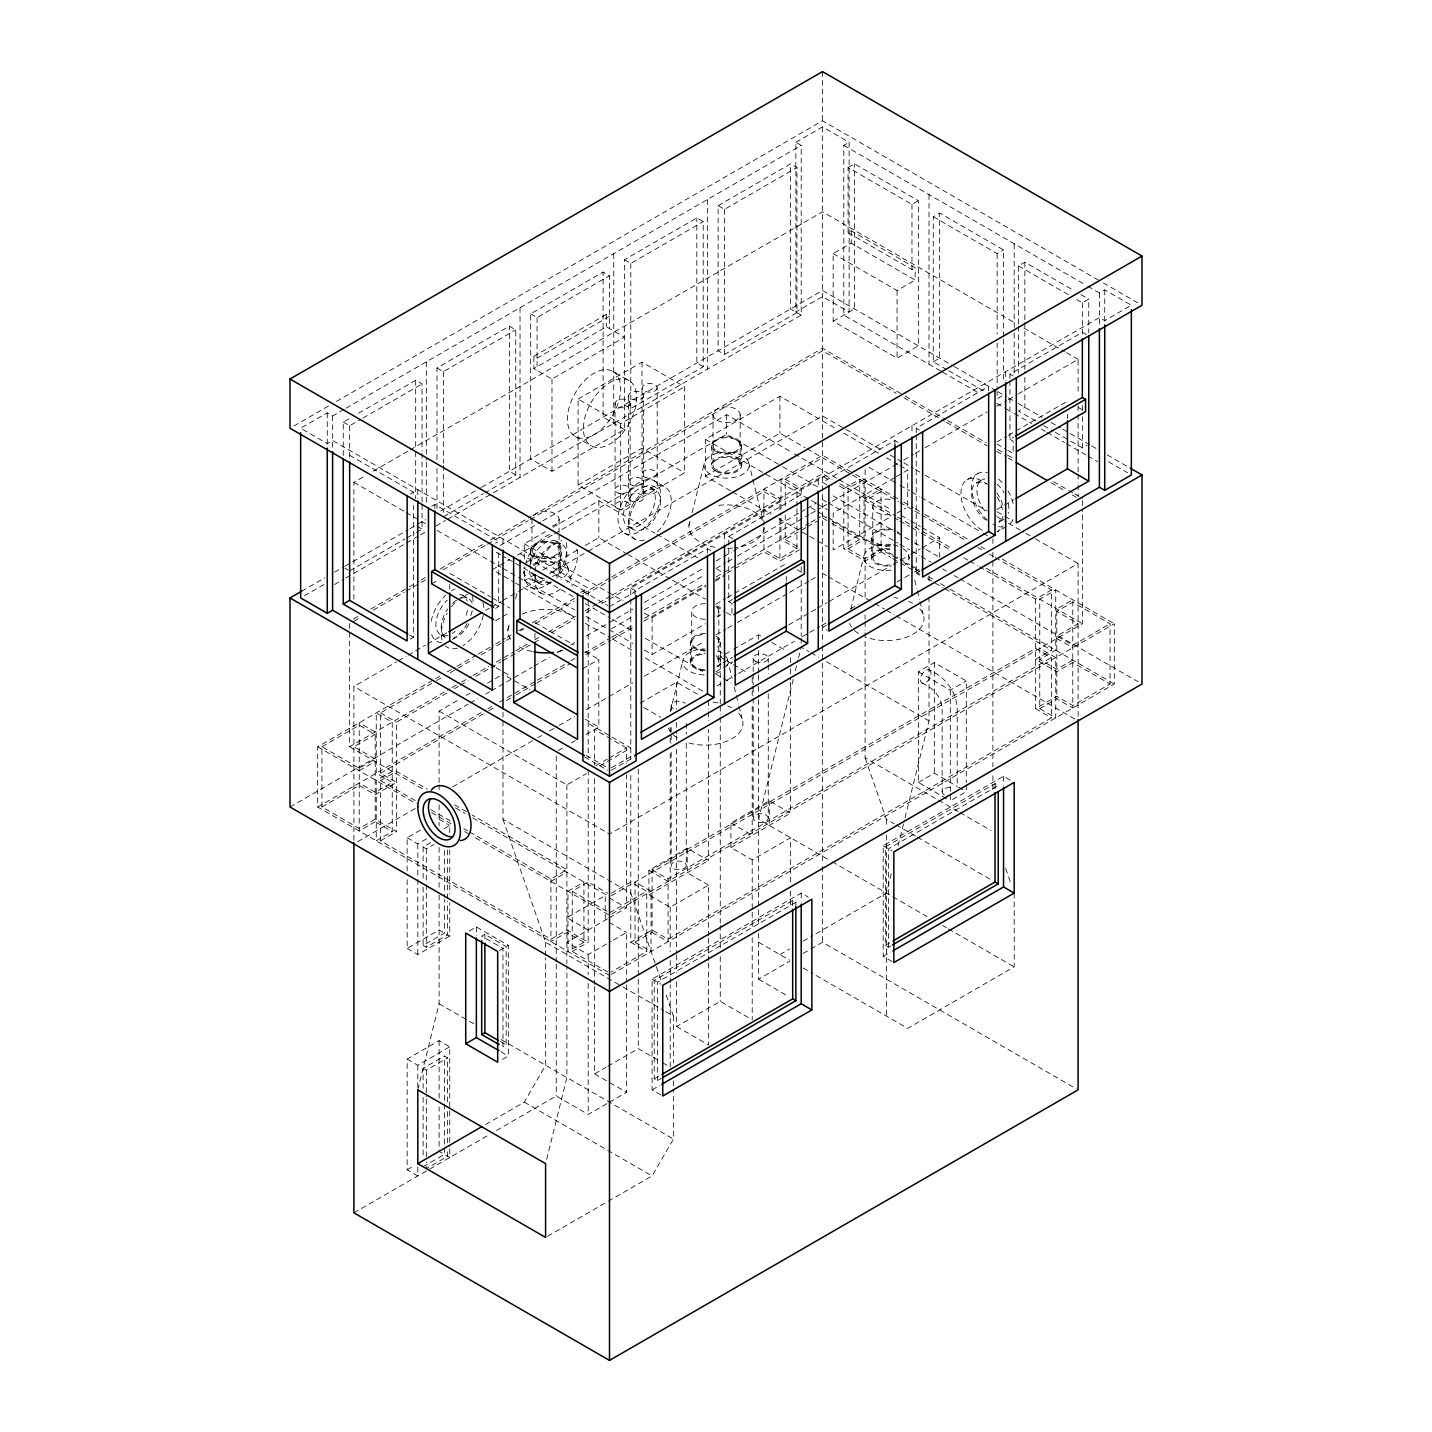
<?xml version="1.0" encoding="UTF-8"?>
<svg xmlns="http://www.w3.org/2000/svg" width="1432" height="1432" viewBox="0 0 1432 1432"><rect width="100%" height="100%" fill="white"/><g stroke="black" fill="none" stroke-linecap="round" stroke-linejoin="round"><path stroke-width="0.75" stroke-dasharray="5 3.75" d="M507.93 630.062L510.007 621.649M515.699 598.487L517.256 592.168M417.804 1089.859L439.105 1003.76L439.105 892.047M688.971 525.544L690.009 521.32M692.086 512.907L704.025 464.487M546.666 1159.329L566.893 1077.544L566.893 965.848M670.265 711.776L682.724 661.244M793.221 679.412L758.602 819.301L830.256 860.668M795.351 670.803L798 660.045M798.537 657.897L801.204 647.139L808.955 651.614M850.805 609.352L863.764 556.708M891.187 873.717L886.408 893.085L810.888 936.689M898.115 845.739L904.505 819.909M905.042 817.762L929.01 720.923L929.01 595.891M485.573 1124.514L524.291 1102.157L545.592 1065.265L545.592 957.936M547.543 1236.299L652.097 1175.941L673.398 1139.049L673.398 1094.317M293.864 426.002L328.716 405.865M336.466 401.408L822.505 120.789L1101.333 281.782M344.074 409.301L332.6 415.942L327.266 412.864L300.648 428.24L327.266 443.598L332.6 440.537L588.194 588.105L588.194 597.037M795.87 142.305L822.505 126.947L849.122 142.305L849.122 312.015L822.505 296.657L795.87 312.015L795.87 142.305L801.204 145.384L801.204 315.094L447.357 519.386M345.989 408.21L801.204 145.384M343.25 455.573L343.25 422.082L350.876 417.679M358.483 413.275L415.674 380.268L422.064 383.955L422.064 450.937M436.975 459.511L436.975 367.97L509.38 326.156L515.771 329.843L515.771 474.959L485.287 492.572M624.406 404.862L630.796 408.55L703.219 366.753L703.219 221.638L696.829 217.95L624.406 259.747L624.406 429.457L551.982 471.271L530.681 458.974L530.681 313.859L603.105 272.044L609.495 275.75L609.495 328.626M718.13 205.653L790.553 163.839L796.944 167.526L796.944 312.641L724.52 354.456L718.13 350.75L718.13 205.653L724.52 209.341L796.944 167.526M343.25 422.082L349.641 425.769L361.079 419.164M362.976 418.072L422.064 383.955M436.975 367.97L443.365 371.658L515.771 329.843M530.681 313.859L537.072 317.546L609.495 275.75M624.406 259.747L630.796 263.452L703.219 221.638M940.627 370.995L843.806 315.094L843.806 145.384L849.122 142.305M848.066 167.526L854.457 163.839L918.359 200.731L918.359 345.846L897.058 358.143L833.155 321.251L833.155 253.607L851.252 243.154L915.155 280.046L915.155 267.748L851.252 230.856L848.066 232.7L848.066 167.526L911.969 204.418L918.359 200.731M533.885 356.3L606.309 314.485L609.495 316.329L537.072 358.143L533.885 356.3L533.885 368.597L551.982 379.05L624.406 337.236L606.309 326.782L533.885 368.597M353.901 599.256L353.901 482.333L365.518 475.639M373.251 471.164L408.12 451.044M410.053 449.916L822.505 211.793L1016.147 323.596M410.34 494.022L413.544 492.178L413.544 496.635M578.081 399.027L641.983 362.135L684.586 386.73L684.586 472.811L620.683 509.702L578.081 485.108L578.081 399.027L620.683 423.621L684.586 386.73M431.641 506.319L434.845 504.476L498.73 541.368L495.544 543.211M946.821 369.653L933.27 361.831L933.27 216.715L939.661 213.028L1003.546 249.92L1003.546 336.985M301.615 591.237L324.849 577.812M334.533 572.227L344.217 566.642M345.148 566.087L408.12 529.75M409.946 528.677L425.537 519.691M440.77 510.884L480.794 487.775M481.689 487.256L822.505 290.499L953.211 365.965M304.443 595.748L327.266 582.573M349.641 570.885L404.898 538.969M406.813 537.877L414.439 533.474M416.336 532.382L422.064 529.07L422.064 504.512M443.365 516.773L483.372 493.664M334.515 584.542L344.074 579.011M345.989 577.919L418.663 535.944M420.578 534.852L426.324 531.54M435.883 526.009L445.442 520.496M848.066 232.7L911.969 269.592L915.155 267.748M833.155 321.251L854.457 308.954L854.457 163.839M833.155 253.607L897.058 290.499L915.155 280.046M578.081 485.108L641.983 448.216L684.586 472.811M353.489 619.072L359.289 615.742M370.87 609.048L407.529 587.872M409.463 586.762L419.111 581.195M421.044 580.085L426.843 576.738M440.34 568.934L482.817 544.411M490.532 539.953L531.057 516.558M532.99 515.448L822.505 348.298L903.341 394.981M353.901 621.309L359.7 617.944M373.251 610.122L404.236 592.239M406.187 591.13L425.537 579.942M442.971 569.882L485.573 545.288M487.507 544.16L528.175 520.693M530.108 519.565L822.505 350.75L896.092 393.245M933.27 216.715L997.155 253.607L1003.546 249.92M431.641 583.791L438.89 579.62M500.09 545.503L540.759 522.036M542.692 520.908L726.65 414.707L792.487 452.709M524.291 559.017L524.291 543.838L545.323 531.684M552.967 527.28L598.845 500.788L654.997 533.205M730.517 490.728L705.35 476.194L705.35 439.302L779.903 396.252L836.055 428.687M492.34 569.65L509.774 559.59M517.525 555.115L552.376 534.995M554.309 533.885L726.65 434.379L780.87 465.686M1018.456 323.954L1018.456 265.905L1024.847 262.217L1073.266 290.159M410.34 639.137L413.544 637.294L413.544 505.568M534.942 574.572L524.291 580.73L524.291 567.698M542.692 570.097L577.543 549.977M585.294 545.503L598.845 537.68L625.963 553.325M705.35 476.194L779.903 433.144L805.07 447.679M353.901 840.369L353.901 686.483L396.503 661.888M398.436 660.779L406.187 656.303M408.12 655.176L425.537 645.116M427.47 644.006L446.838 632.819M485.573 610.462L489.44 608.224M491.373 607.114L501.057 601.512M502.99 600.402L516.558 592.58M518.491 591.452L541.726 578.045M549.476 573.57L586.261 552.322M588.194 551.213L822.505 415.942L843.806 428.24M495.544 608.385L498.73 606.542L498.73 552.233M933.27 361.831L939.661 358.143L939.661 213.028M495.544 620.683L500.967 617.55M502.793 616.512L510.025 612.323M580.748 592.4L588.194 588.105M1076.56 299.449L1082.359 302.796L1088.75 299.109L1088.75 332.6M1087.783 286.257L1099.4 292.951L1104.734 289.89L1131.352 305.249L1104.734 320.625L1099.4 317.546L630.796 588.105L630.796 597.037M609.495 975.478L317.689 807.004L317.689 746.752L433.735 679.735M435.668 678.625L439.535 676.387M447.267 671.93L455.018 667.455M456.951 666.345L476.283 655.176M478.216 654.066L493.7 645.134M495.633 644.006L505.299 638.421M507.232 637.312L511.099 635.074M518.832 630.617L522.698 628.38M532.382 622.795L574.93 598.218M582.663 593.761L609.746 578.116M611.679 577.007L822.505 455.286L853.418 473.151M520.46 630.903L524.076 628.809M321.949 746.752L359.217 725.218L375.202 734.437L353.901 746.752L375.202 759.05L359.217 768.268L321.949 746.752L321.949 807.004L359.217 828.519L375.202 819.301L396.503 831.598L396.503 722.14L446.838 693.088M321.949 807.004L359.217 785.488L375.202 794.706L396.503 782.409L380.518 773.191L380.518 712.921L434.737 681.614M436.671 680.504L442.488 677.157M450.239 672.682L456.038 669.317M457.971 668.207L473.473 659.257M481.206 654.782L494.774 646.96M496.707 645.85L504.458 641.375M506.391 640.265L510.257 638.028M535.425 623.493L574.16 601.136M585.778 594.423L610.945 579.888M612.896 578.761L763.918 491.57L779.903 500.788L601.744 603.642M785.219 506.051L785.219 479.273L822.505 457.757M349.641 623.511L349.641 746.752L450.006 688.792M451.921 687.682L459.654 683.225M461.587 682.115L471.235 676.548M473.151 675.421L488.598 666.507M496.313 662.049L513.694 652.025M515.627 650.916L527.209 644.221M534.924 639.764L538.79 637.544M548.438 631.977L575.449 616.369M585.097 610.802L596.679 604.107M598.612 602.997L610.193 596.303M612.126 595.193L822.505 473.741L832.117 479.29M454.588 688.613L458.455 686.375M460.388 685.248L468.139 680.791M475.889 676.316L501.057 661.781M502.99 660.653L532.042 643.899M533.975 642.771L539.792 639.424M551.409 632.711L574.644 619.304M586.261 612.592L594.012 608.117M785.219 479.273L801.204 488.491L822.505 476.194L830.256 480.669M710.684 550.586L707.48 548.742L635.056 590.557L635.056 595.032M726.543 612.628L731.967 615.778L731.967 603.481L728.781 601.637L728.781 536.445L801.204 494.631M898.115 442.381L894.928 440.537L822.505 482.333L827.302 485.108M916.229 432.697L916.229 428.24L988.635 386.425L988.635 390.882M1009.936 378.46L1009.936 374.128L1082.359 332.314L1087.157 335.07M609.495 606.542L636.13 591.165M439.105 782.57L439.105 711.077L458.455 699.908M466.205 695.433L470.072 693.195M487.507 683.136L502.99 674.186M289.998 807.004L468.139 704.15M470.072 703.04L477.823 698.565M485.573 694.09L489.44 691.853M491.373 690.743L532.042 667.258M533.975 666.131L549.476 657.198M557.209 652.723L563.027 649.376M570.777 644.901L574.644 642.664M586.261 635.951L632.729 609.119M644.346 602.407L704.383 567.752M716 561.058L721.817 557.692M723.751 556.583L731.483 552.108M733.435 550.98L805.07 509.631M807.004 508.503L816.688 502.918M1001.952 395.948L997.155 398.723L997.155 392.028M843.806 488.491L859.773 479.273L859.773 539.524L843.806 548.76L843.806 488.491L837.988 485.144M359.217 770.72L375.202 761.502M611.428 628.791L632.729 616.494M644.346 609.781L704.383 575.127M716 568.432L725.684 562.83M727.617 561.72L735.368 557.245M737.301 556.135L808.955 514.768M810.888 513.64L820.572 508.056M822.505 506.928L830.256 502.471M832.189 501.343L901.892 461.104M903.825 459.976L913.509 454.392M915.442 453.282L923.192 448.807M925.126 447.679L987.096 411.915M996.779 406.312L1006.463 400.727M1008.397 399.618L1016.147 395.142M1018.08 394.015L1078.099 359.36L1078.099 394.659M317.689 807.004L485.949 709.86M487.882 708.733L491.767 706.495M499.5 702.038L505.299 698.691M507.232 697.563L569.13 661.835M571.064 660.725L574.93 658.487M584.596 652.903L609.746 638.386M611.679 637.276L632.962 624.978M644.561 618.284L704.526 583.665M716.125 576.971L735.457 565.801M737.39 564.691L808.955 523.36M810.888 522.25L820.572 516.666M380.518 773.191L487.023 711.704M488.956 710.576L494.774 707.229M506.391 700.517L514.124 696.042M516.075 694.932L535.425 683.744M537.376 682.634L570.294 663.625M585.778 654.675L610.945 640.14M612.896 639.03L634.179 626.733M643.863 621.148L705.833 585.366M715.517 579.781L725.201 574.178M727.134 573.068L763.918 551.821L779.903 561.058L799.271 549.87M785.219 514.983L785.219 539.524L798.268 532.006M805.733 527.692L800.13 530.914L815.721 539.918M807.594 526.618L816.902 521.23M644.346 613.147L652.097 617.622L705.618 586.708M715.177 581.195L724.735 575.682M894.32 477.769L833.155 513.086L833.155 549.977L891.241 516.433M896.235 476.659L901.963 473.348M903.878 472.256L907.709 470.036L907.709 506.946L904.147 508.987M392.243 771.347L376.258 780.565L376.258 840.817L392.243 831.598L392.243 722.14L376.258 712.921L376.258 773.191L392.243 782.409L375.202 792.254L359.217 783.018M865.107 498.336L881.074 489.118L881.074 551.821L865.107 561.058L843.806 548.76M588.194 770.112L588.194 942.274L566.893 929.977L550.926 939.195L380.518 840.817L380.518 780.565L396.503 771.347L427.47 789.229M881.074 491.57L865.107 500.788L898.025 519.798M582.555 668.833L598.845 659.436L598.845 727.062L585.008 735.063M796.944 508.575L796.944 548.76L779.903 558.587L763.918 549.369M715.767 604.215L725.308 598.719M727.205 597.609L786.293 563.51M996.941 441.897L1006.463 436.384M1008.379 435.292L1067.449 401.175M728.781 601.637L732.593 599.435M1009.936 380.644L1009.936 439.302L1013.749 437.1M644.346 650.038L652.097 654.514L705.35 623.761M716.967 617.049L720.833 614.829M897.058 513.086L902.375 510.007M967.191 479.63L977.841 473.473M375.202 821.753L359.217 830.99L359.217 722.766L375.202 731.985L375.202 821.753L392.243 831.598M848.066 548.76L864.033 539.524L864.033 479.273L848.066 488.491L848.066 548.76L865.107 558.587L881.074 549.369M976.284 483.067L981.6 479.988M357.767 841.658L415.853 808.113M452.655 786.884L535.908 738.805M537.859 737.695L541.726 735.457M549.476 730.982L557.209 726.507M559.16 725.398L574.644 716.447M586.261 709.735L632.729 682.903M644.346 676.208L704.383 641.536M716 634.841L725.684 629.239M727.617 628.129L735.368 623.654M737.301 622.544L787.654 593.475M789.587 592.347L808.955 581.177M810.888 580.05L816.688 576.702M380.518 840.817L396.503 831.598M407.153 870.942L407.153 837.756L420.31 830.148M558.158 750.565L563.922 747.236M571.583 742.814L575.413 740.595M640.176 703.219L676.602 682.187L697.277 694.126M720.26 703.935L720.26 656.966L731.77 650.325M733.685 649.233L758.602 634.841L762.361 637.007M1070.742 441.199L1082.359 447.912L1087.157 445.137M716.967 666.256L720.833 664.018M722.784 662.891L732.468 657.306M788.62 624.889L815.721 609.227M817.654 608.117L827.338 602.532M829.271 601.404L891.241 565.64M893.174 564.512L898.992 561.165M900.925 560.037L908.676 555.562M910.609 554.452L920.293 548.868M922.226 547.74L939.661 537.68L939.661 557.352M407.153 837.756L417.804 843.895L427.201 838.472M444.117 828.698L449.755 825.458L449.755 834.301M715.767 671.859L721.495 668.547M723.393 667.455L732.933 661.96M996.941 509.523L1002.651 506.23M1004.566 505.12L1014.089 499.625M423.12 878.281L423.12 846.974L430.871 842.499M423.12 846.974L426.324 848.818L434.057 844.343M1002.418 520.156L998.874 522.197A22.59 13.049 60 0 0 1003.009 516.326M716.967 685.928L724.717 681.453M726.65 680.343L736.334 674.74M738.268 673.631L794.42 641.214M802.171 636.739L819.605 626.679M821.538 625.551L827.338 622.204M850.572 608.779L858.323 604.322M897.058 581.947L902.858 578.6M904.791 577.49L912.542 573.015M914.475 571.887L920.293 568.54M826.318 625.247L822.505 627.449L827.302 630.223M916.229 434.934L916.229 573.337L920.042 571.135M1006.195 526.672L997.316 531.791A30.126 17.399 60 0 0 1002.275 525.669M595.873 765.69L607.365 759.05M609.28 757.94L626.536 747.969L626.536 763.524M439.105 711.077L566.893 784.861L586.261 773.692M599.811 765.852L630.796 747.969L586.261 722.265M611.428 767.767L632.729 755.47M611.428 770.219L634.591 756.848M407.153 879.803L407.153 948.432L439.105 929.977L449.755 936.134L449.755 902.93M1078.099 716.501L1078.099 563.51L609.495 834.05L353.901 686.483M423.12 887.213L423.12 945.353L444.421 933.055L444.421 899.511M423.12 945.353L426.324 947.196L447.625 934.899L447.625 901.355M407.153 948.432L417.804 954.571L449.755 936.134M469.589 831.992L550.926 878.944L566.893 869.725L472.023 814.933M979.345 566.75L1035.497 599.167L1051.482 589.948L1051.482 650.2L1035.497 659.436L1056.798 671.733L1072.783 662.497L1110.051 684.031L1110.051 623.761L1072.783 602.245L1056.798 611.464L1078.099 623.761L1056.798 636.059L1072.783 645.295L1110.051 623.761M550.926 881.396L566.893 872.178M469.266 930.997L476.373 926.898L508.324 945.353L508.324 1056.028L501.218 1060.128M946.552 798.68L918.359 782.409L918.359 671.733L934.326 662.515L966.278 680.952L966.278 782.785M484.893 934.291L481.689 936.134L502.99 948.432L502.99 1046.81L506.194 1044.966L506.194 946.588L484.893 934.291L484.893 938.748M607.633 971.952L572.227 951.492L572.227 891.241L588.194 882.023L607.562 893.192M499.446 950.472L508.324 945.353M918.359 671.733L950.311 690.17L966.278 680.952M708.554 936.17L708.554 885.101L670.212 907.226L648.911 894.928L648.911 870.334L687.253 848.209L708.554 860.507L708.554 729.497M790.553 882.166L790.553 837.756L752.212 859.88L730.911 847.583L730.911 822.988L769.253 800.864L790.553 813.161L790.553 682.151M611.428 893.192L630.796 882.023L646.781 891.241L646.781 951.492L611.357 971.952M635.056 942.274L651.041 951.492L651.041 891.241L635.056 882.023L635.056 942.274L652.097 932.429L652.097 869.725L1035.497 648.356L1051.482 657.592L1051.482 717.844L668.082 939.195L652.097 929.977L630.796 942.274L630.796 772.528M611.428 895.662L1082.359 623.761L1082.359 513.73M609.495 912.757L646.781 891.241M652.097 869.725L668.082 878.944L1051.482 657.592M611.428 974.369L1114.311 684.031L1114.311 623.761L609.495 915.227L472.292 836.002M607.365 918.914L566.893 942.274L588.194 954.571L611.196 941.289M609.28 917.805L626.536 907.852L626.536 774.623M648.911 894.928L708.554 860.507M730.911 847.583L790.553 813.161M583.934 942.274L567.967 951.492L567.967 891.241L583.934 882.023L583.934 942.274L566.893 932.429L550.926 941.665L550.926 878.944M1072.783 660.045L1056.798 669.263L1039.757 659.436L1055.742 650.2L1055.742 589.948L1039.757 599.167L1039.757 708.625L1055.742 717.844L1055.742 657.592L1039.757 648.356M572.227 951.492L588.194 942.274M417.804 1167.08L417.804 1175.941L407.153 1169.783L407.153 1059.107L439.105 1040.652L449.755 1046.81L449.755 1108.798M613.111 940.197L626.536 932.447L626.536 981.296M407.153 1059.107L417.804 1065.265L449.755 1046.81M1035.497 599.167L1035.497 708.625L1056.798 696.328L1072.783 705.546L1110.051 684.031M1039.757 708.625L1056.798 698.78L1072.783 707.999L1072.783 599.793L1056.798 609.012L1056.798 698.78M423.12 1088.445L423.12 1068.326L444.421 1056.028L447.625 1057.872L447.625 1102.604M918.359 782.409L934.326 773.191L956.88 786.204M423.12 1068.326L426.324 1070.169L447.625 1057.872M966.278 784.987L966.278 791.628L950.311 800.864L950.311 794.223M660.975 1094.979L652.097 1089.841L652.097 979.166L801.204 893.085L808.292 897.184M892.082 961.552L883.204 956.415L883.204 845.739L1003.546 776.251L1010.652 780.351M795.87 906.778L795.87 902.303L792.684 900.46L654.227 980.401L654.227 1078.779L657.431 1080.623L661.262 1078.403M888.538 947.196L888.538 848.818L998.229 785.488L995.025 783.644L885.334 846.974L885.334 945.353L888.538 947.196L892.387 944.977M795.87 902.303L657.431 982.245L657.431 1080.623M407.153 1169.783L414.671 1165.451M779.903 954.571L789.587 948.986M803.137 941.164L808.955 937.817M423.12 1166.704L444.421 1154.407L444.421 1056.028M353.901 1212.832L488.795 1134.949M496.51 1130.492L556.243 1095.999L588.194 1114.454L607.365 1103.374M594.584 986.666L594.584 1073.875L605.987 1067.287M607.884 1066.196L638.26 1048.654L660.814 1061.685M676.602 981.797L676.602 1026.529L720.26 1001.308L750.332 1018.671M758.602 933.342L758.602 979.166L789.587 961.284M803.137 953.461L808.955 950.114M810.888 948.986L822.505 942.274L1076.166 1088.732M609.28 1102.282L626.536 1092.312L626.536 983.516M654.227 1078.779L659.991 1075.45M885.334 945.353L891.116 942.023M652.097 1089.841L659.848 1085.384M883.204 956.415L890.847 952.012M1014.196 893.085L1014.196 966.868L907.709 1028.355L810.888 972.471M1103.284 282.892L1138.136 303.011M843.806 145.384L1085.85 285.129M1081.017 294.634L1088.75 299.109M1018.456 265.905L1068.809 294.974M1023.88 328.053L1064.549 351.538M1066.482 352.666L1078.099 359.36M1078.314 407.458L1081.93 409.534M1009.936 374.128L1013.14 375.972M954.177 366.52L996.779 391.115M997.746 391.67L1006.463 396.7M1008.397 397.827L1016.147 402.303M1018.08 403.412L1042.281 417.392M1050.998 422.422L1060.682 428.007M1062.616 429.135L1069.4 433.037M1070.366 433.592L1089.716 444.779M1091.667 445.889L1097.467 449.254M1107.151 454.839L1130.385 468.264M1108.529 461.784L1127.557 472.775M948.754 370.763L985.538 392.01M1035.891 421.08L1018.456 411.02L1024.847 407.332L1024.847 371.604M1043.642 425.555L1053.326 431.139M1055.259 432.249L1068.809 440.089M942.56 372.105L979.345 393.353M996.779 403.412L1002.579 406.76M1004.53 407.887L1012.263 412.362M1014.196 413.472L1031.631 423.532M1041.315 429.135L1045.181 431.372M1047.114 432.482L1064.549 442.542M1066.482 443.669L1085.85 454.839M1087.783 455.967L1097.467 461.552M801.204 315.094L790.553 308.954L790.553 163.839M1009.936 439.302L1013.14 441.145L1013.14 453.443L1007.698 450.31M996.851 444.027L1005.891 449.254M905.275 396.091L945.693 419.433M947.626 420.543L986.111 442.757M997.674 449.433L1005.371 453.872M1007.287 454.982L1013.068 458.33M1053.487 481.653L1072.747 492.769M1074.662 493.879L1082.359 498.336M903.825 397.72L944.493 421.187M946.427 422.315L987.096 445.782M996.779 451.384L1006.463 456.969M1008.397 458.079L1012.263 460.316M1050.998 482.673L1064.549 490.496M1072.299 494.971L1078.099 498.336M916.229 428.24L919.416 430.083M996.976 511.743L1002.776 515.09M1004.709 516.218L1012.46 520.693M845.739 429.349L882.524 450.597M890.274 455.072L901.892 461.766M903.825 462.894L913.509 468.479M915.442 469.607L923.192 474.064M925.126 475.191L987.096 510.955M996.779 516.558L1006.463 522.143M1008.397 523.253L1023.88 532.203M1025.813 533.331L1033.564 537.788M1035.497 538.915L1078.099 563.51M843.806 433.144L878.657 453.282M886.408 457.739L898.025 464.451M899.958 465.579L907.709 470.036M703.219 366.753L696.829 363.048L696.829 217.95M868.973 467.369L898.025 484.141M899.958 485.251L909.642 490.836M911.575 491.964L919.326 496.439M921.259 497.548L981.278 532.203M983.229 533.331L989.029 536.678M855.352 474.26L901.73 501.039M903.664 502.149L913.33 507.733M915.263 508.843L922.996 513.3M924.929 514.428L967.441 538.969M980.974 546.773L984.84 549.011M1002.221 559.053L1114.311 623.761M807.004 448.807L898.508 501.63M899.958 502.471L919.809 513.927M921.743 515.037L966.278 540.759M977.895 547.472L981.761 549.709M989.512 554.166L993.396 556.404M995.329 557.531L1051.482 589.948M794.42 453.837L837.022 478.431M838.955 479.541L891.241 509.738M900.925 515.323L908.676 519.798M910.609 520.908L920.293 526.511M922.226 527.62L939.661 537.68M839.832 483.748L895.644 515.967M897.578 517.077L912.972 525.974M914.905 527.083L951.474 548.188M986.111 568.2L1082.359 623.761M899.958 520.908L909.642 526.511M911.575 527.62L919.326 532.095M921.259 533.205L950.311 549.977M963.861 557.8L967.728 560.037M969.661 561.165L977.412 565.64M782.803 466.796L817.654 486.934M833.155 495.866L895.107 531.648M897.058 532.758L902.858 536.123M904.791 537.233L912.542 541.708M914.475 542.817L924.159 548.42M926.092 549.53L937.709 556.243M612.878 371.335A37.662 21.748 -60 0 1 600.939 429.672A37.662 21.748 -60 0 1 568.343 410.841A37.662 21.748 -60 0 1 612.878 371.335L628.863 380.554A37.662 21.748 -60 0 1 616.923 438.89A37.662 21.748 -60 0 1 584.31 420.059A37.662 21.748 -60 0 1 628.863 380.554M822.505 499.571L826.371 501.791M828.305 502.918L898.025 543.158M899.958 544.285L909.642 549.87M911.575 550.98L919.326 555.455M921.259 556.583L930.943 562.167M942.56 568.88L946.427 571.117M954.177 575.592L958.044 577.812M959.977 578.94L1138.136 681.793M1056.798 638.529L1072.783 647.747M705.35 439.302L815.721 503.026M817.654 504.136L827.338 509.738M810.888 507.608L816.688 510.955M818.621 512.083L826.371 516.558M828.305 517.668L898.025 557.925M899.958 559.035L909.642 564.62M911.575 565.747L919.326 570.222M822.505 515.556L830.238 520.013M832.171 521.123L901.73 561.29M903.664 562.418L913.33 567.985M915.263 569.113L919.129 571.332M928.795 576.917L932.662 579.154M940.394 583.612L948.109 588.069M950.043 589.196L1114.311 684.031M822.505 518.008L829.951 522.304M831.813 523.396L859.773 539.524M881.074 551.821L890.758 557.424M892.691 558.534L898.508 561.881M900.442 563.009L919.809 574.178M927.542 578.653L943.044 587.603M944.977 588.713L1051.482 650.2M916.229 573.337L919.416 575.181M624.406 429.457L603.105 417.16L603.105 272.044M732.468 491.838L771.186 514.213M778.936 518.67L798.304 529.858M817.654 541.028L827.338 546.63M785.219 539.524L797.66 546.702M796.944 548.76L780.959 539.524L780.959 517.203M822.505 573.355L826.371 575.592M828.305 576.702L872.84 602.425M874.791 603.534L884.457 609.119M886.408 610.247L894.141 614.722M896.092 615.832L1076.166 719.795M654.388 480.848A30.126 17.399 -60 0 1 644.83 527.513A30.126 17.399 -60 0 1 618.749 512.459A30.126 17.399 -60 0 1 654.388 480.848L665.039 487.005M575.234 436.545L591.201 445.782M797.159 569.775L804.39 573.963M1035.497 708.625L1051.482 717.844M650.611 487.381A22.59 13.049 -60 0 1 643.451 522.376A22.59 13.049 -60 0 1 623.887 511.081A22.59 13.049 -60 0 1 650.611 487.381L655.946 490.442A22.59 13.049 -60 0 1 648.785 525.437A22.59 13.049 -60 0 1 629.221 514.142A22.59 13.049 -60 0 1 655.946 490.442M728.781 536.445L733.578 539.22M929.475 670.015A7.536 4.35 -60 0 1 927.095 681.686A7.536 4.35 -60 0 1 920.561 677.927A7.536 4.35 -60 0 1 929.475 670.015C944.852 676.566 956.683 691.728 957.202 708.679L957.202 787.457M921.939 683.064C933.682 687.933 941.594 697.312 942.149 708.965L942.149 791.824M656.948 534.333L697.599 557.8M716.967 568.987L720.833 571.225M628.022 526.511L633.356 529.572M624.263 533.026L634.913 539.184M515.771 474.959L509.38 471.271L509.38 326.156M810.888 652.723L818.621 657.198M826.371 661.673L929.01 720.923M627.896 554.452L670.498 579.047M672.431 580.157L705.35 599.167M716.967 605.879L720.833 608.117M715.678 606.363L724.735 611.589M771.759 642.431L786.795 651.113M556.565 541.296L561.899 544.375M630.796 588.105L638.26 592.4M958.76 787.296L966.278 791.628M524.291 543.838L623.045 600.849M720.26 656.966L731.537 663.481M733.417 664.573L748.453 673.255M349.641 455.286L413.544 492.178M520.031 553.665L583.934 590.557L583.934 594.907M582.878 591.165L607.598 605.45M865.107 632.693L865.107 757.814L958.044 811.479M959.977 812.588L990.962 830.488M715.803 674.078L721.621 677.425M723.554 678.553L731.305 683.01M496.224 552.215L505.908 557.8M507.841 558.928L513.64 562.275M515.592 563.403L521.391 566.75M523.324 567.86L573.677 596.929M585.294 603.642L610.462 618.177M612.395 619.286L633.696 631.584M645.313 638.296L705.35 672.951M534.637 580.801L539.953 583.862M353.901 482.333L404.236 511.403M406.187 512.531L425.537 523.7M437.154 530.413L501.057 567.305M502.99 568.432L516.558 576.255M518.491 577.365L574.644 609.799M586.261 616.494L632.729 643.326M530.538 587.138L541.189 593.278M417.267 526.314L422.064 529.07M496.224 571.887L513.64 581.947M515.592 583.075L521.391 586.422M523.324 587.55L573.677 616.619M585.294 623.314L610.462 637.849M612.395 638.976L633.696 651.274M645.313 657.968L703.416 691.513M865.107 757.814L886.408 819.301L894.141 823.776M896.092 824.886L915.442 836.073M917.393 837.183L990.962 879.678M449.755 573.337L490.406 596.822M492.34 597.932L509.774 608.009M534.942 622.526L573.677 644.901M585.294 651.596L598.845 659.436M494.863 604.304L498.73 606.542M462.84 595.408L468.175 598.487M643.899 707.569L660.814 717.342M883.204 845.739L892.082 850.859M344.844 568.11L348.03 569.972M440.913 634.913L446.229 637.974A22.59 13.049 -60 0 1 447.661 608.94M496.224 667.813L509.774 675.635M585.294 719.24L598.845 727.062M832.189 861.778L927.059 916.569M942.56 925.519L946.427 927.739M948.36 928.867L1014.196 966.868M506.874 676.423L530.108 689.83M626.536 747.969L594.584 729.532L594.584 765.297M409.659 635.056L413.544 637.294M730.911 822.988L752.212 835.286L752.212 704.293M586.261 755.47L607.562 767.767M584.471 756.884L607.58 770.219M708.554 885.101L687.253 872.804L687.253 848.209M380.518 712.921L396.503 722.14M648.911 870.334L670.212 882.631L670.212 751.639M758.602 942.274L789.587 960.174M803.137 967.996L808.955 971.343M502.99 721.066L502.99 819.301L630.796 893.085L661.852 982.71M758.602 979.166L788.674 996.529M454.588 804.873L470.072 813.823M349.641 746.752L422.78 788.978M455.501 807.863L465.132 813.43M472.828 817.869L609.495 896.772M609.119 897.792L626.536 907.852M652.097 932.429L668.082 941.665L668.082 878.944M380.518 780.565L415.37 800.685M430.871 809.635L450.239 820.805M463.789 828.627L467.655 830.864M572.227 891.241L607.633 911.683M317.689 746.752L416.247 803.638M431.712 812.571L451.026 823.722M464.559 831.545L470.358 834.892M439.105 819.301L449.755 825.458M609.119 922.387L626.536 932.447M630.796 942.274L646.781 951.492M588.194 929.977L566.893 917.679L605.235 895.555L605.235 920.149M652.097 979.166L660.975 984.285M502.99 819.301L545.592 942.274L621.112 985.878M623.045 986.988L663.714 1010.473M665.647 1011.601L673.398 1016.058L673.398 1063.027M676.602 1026.529L708.554 1044.966L708.554 962.805M662.694 1062.759L670.212 1067.109L670.212 984.947M594.584 1073.875L626.536 1092.312M439.105 1003.76L473.956 1023.898M501.057 1039.543L673.398 1139.049M500.377 1041.601L506.194 1044.966M500.806 1051.697L508.324 1056.028M524.291 1102.157L652.097 1175.941M1005.676 868.49L1011.368 884.887M666.184 995.222L673.398 1016.058M908.425 554.614L909.481 558.874M914.726 580.175L916.838 588.695M917.357 590.825L919.469 599.364M919.988 601.494L923.139 614.274M748.668 462.375L752.355 477.303M752.874 479.434L762.862 519.905M727.367 659.15L732.11 678.321M734.204 686.841L735.779 693.231M736.317 695.361L738.411 703.882M738.948 706.012L742.098 718.792M567.627 566.911L572.352 586.082M1104.734 289.89L1104.734 325.1M1099.4 292.951L1099.4 326.478M1082.359 302.796L1082.359 336.663M1082.359 405.489L1082.359 414.421M1082.359 416.658L1082.359 447.912M1082.359 500.538L1082.359 511.528M1078.099 405.686L1078.099 412.309M1078.099 414.51L1078.099 471.862M1078.099 474.064L1078.099 482.888M1078.099 485.09L1078.099 496.116M1067.449 414.278L1067.449 418.627M1024.847 262.217L1024.847 320.267M1024.847 322.486L1024.847 369.366M1018.456 326.174L1018.456 373.072M1014.196 243.762L1014.196 330.864M1014.196 333.083L1014.196 375.506M1005.676 371.658L1005.676 380.59M1003.546 339.223L1003.546 381.628M1003.546 776.251L1003.546 785.112M997.155 253.607L997.155 333.978M997.155 342.91L997.155 389.79M995.025 783.644L995.025 790.339M992.895 538.915L992.895 543.39M992.895 552.322L992.895 559.017M992.895 561.255L992.895 766.8M992.895 775.75L992.895 791.377M950.311 690.17L950.311 792.003M934.326 662.515L934.326 773.191M929.01 194.573L929.01 364.283M929.01 575.807L929.01 582.502M911.969 204.418L911.969 269.592M911.969 425.769L911.969 432.464M897.058 290.499L897.058 358.143M894.928 440.537L894.928 444.994M886.408 819.301L886.408 826.013M886.408 834.963L886.408 1016.058M889.845 499.374A13.55 7.822 0 0 0 872.786 506.946L872.786 557.352A13.55 7.822 0 0 0 889.845 564.924M871.336 537.68L871.336 557.352A15.054 8.699 0 0 0 890.292 565.765M865.107 469.589L865.107 599.185M865.107 614.829L865.107 619.286M865.107 621.524L865.107 630.456M851.252 230.856L851.252 243.154M822.505 71.6L822.505 120.789M822.505 126.947L822.505 643.433M822.505 645.653L822.505 864.23M822.505 866.45L822.505 942.274M818.245 479.881L818.245 486.576M801.204 488.491L801.204 497.423M801.204 566.768L801.204 571.225M801.204 580.157L801.204 635.969M801.204 638.207L801.204 644.901M801.204 893.085L801.204 901.945M796.944 506.355L796.944 488.491L780.959 479.273L780.959 514.983M792.684 900.46L792.684 907.172M790.553 657.718L790.553 666.614M790.553 668.833L790.553 679.932M790.553 891.044L790.553 906.581M786.293 576.595L786.293 580.962M779.903 396.252L779.903 433.144M779.903 509.72L779.903 498.336L763.918 489.118L763.918 525.043M779.903 518.42L779.903 561.058M769.253 800.864L769.253 825.458M768.268 658.201L768.268 662.64M768.268 664.86L768.268 673.738M768.268 693.732L768.268 818.066A7.536 4.35 0 0 1 756.973 821.843A7.536 4.35 0 0 1 756.973 814.307A7.536 4.35 0 0 1 768.268 818.066M763.918 527.048L763.918 551.821M758.602 634.841L758.602 639.316M758.602 650.486L758.602 672.843M758.602 675.081L758.602 684.031M758.602 686.268L758.602 697.438M758.602 699.675L758.602 925.519M753.196 658.201L753.196 671.519M753.196 673.738L753.196 684.854M753.196 687.074L753.196 695.952M753.196 698.172L753.196 818.066M752.212 677.64L752.212 688.738M752.212 690.958L752.212 695.397M752.212 859.88L752.212 928.724M752.212 937.602L752.212 1019.763M741.704 445.442L741.704 465.132M740.147 414.707L740.147 465.132M726.65 414.707L726.65 434.379M724.52 209.341L724.52 354.456M724.52 533.993L724.52 542.925M720.403 642.216L720.403 661.888M720.26 706.155L720.26 715.105M720.26 717.342L720.26 923.049M720.26 925.287L720.26 947.644M720.26 956.594L720.26 1001.308M718.846 611.464L718.846 661.888M713.029 414.707L713.029 465.132M711.597 445.442L711.597 465.132M708.554 700.624L708.554 709.502M708.554 711.74L708.554 720.618M708.554 938.39L708.554 960.586M707.48 199.496L707.48 369.205M707.48 548.742L707.48 553.217M705.278 603.642A13.55 7.822 0 0 0 691.728 611.464L691.728 661.888A13.55 7.822 0 0 0 705.278 669.711M705.35 633.517A15.054 8.699 0 0 0 690.296 642.216L690.296 661.888A15.054 8.699 0 0 0 705.35 670.588M686.25 723.303L686.25 734.419M686.25 743.298L686.25 865.411A7.536 4.35 0 0 1 674.955 869.188A7.536 4.35 0 0 1 674.955 861.652A7.536 4.35 0 0 1 686.25 865.411M676.602 682.187L676.602 709.019M676.602 722.426L676.602 733.614M676.602 735.851L676.602 740.326M676.602 749.258L676.602 952.727M676.602 954.965L676.602 972.865M673.398 1080.909L673.398 1092.079M671.196 705.546L671.196 712.205M671.196 727.76L671.196 732.2M671.196 734.419L671.196 743.298M671.196 752.176L671.196 865.411M670.212 727.205L670.212 736.084M670.212 738.303L670.212 742.743M670.212 907.226L670.212 951.636M670.212 960.514L670.212 982.728M657.181 387.839A7.536 4.35 0 0 1 645.886 391.598A7.536 4.35 0 0 1 645.886 384.062A7.536 4.35 0 0 1 657.181 387.839L657.181 489.905M652.097 617.622L652.097 654.514M643.648 395.644A7.536 4.35 0 0 1 632.353 399.403A7.536 4.35 0 0 1 632.353 391.885A7.536 4.35 0 0 1 643.648 395.644L643.648 497.71M641.983 362.135L642.127 489.905M638.26 769.163L638.26 977.107M638.26 979.345L638.26 1048.654M630.796 263.452L630.796 408.55M630.796 599.256L630.796 759.139M630.134 403.448A7.536 4.35 0 0 1 618.839 407.225A7.536 4.35 0 0 1 618.839 399.689A7.536 4.35 0 0 1 630.134 403.448L630.134 505.532M628.594 395.644L628.594 497.71M620.683 423.621L620.683 509.702M615.062 403.448L615.062 505.532M613.755 253.607L613.755 423.317M606.309 314.485L606.309 326.782M598.845 500.788L598.845 537.68M594.584 778.722L594.584 984.428M588.194 599.256L588.194 757.814M588.194 954.571L588.194 974.566M588.194 983.444L588.194 1114.454M566.893 784.861L566.893 963.611M560.592 550.783A15.054 8.699 0 0 1 536.91 557.084A15.054 8.699 0 0 1 539.291 542.084A15.054 8.699 0 0 1 560.592 550.783L560.592 570.455M559.089 519.243L559.089 532.418M559.089 534.601L559.089 569.65M556.243 756.132L556.243 961.839M556.243 964.076L556.243 1095.999M551.982 379.05L551.982 471.271M545.592 942.274L545.592 955.699M537.072 317.546L537.072 370.44M534.942 633.445L534.942 639.997M531.97 519.243L531.97 563.098M530.592 549.19L530.592 568.862M520.031 307.719L520.031 477.429M502.99 538.915L502.99 547.847M502.99 712.134L502.99 718.828M476.373 926.898L476.373 935.758M449.755 584.256L449.755 590.807M449.755 849.803L449.755 894.069M449.755 1110.999L449.755 1146.423M449.755 1148.643L449.755 1157.486L439.105 1151.346L439.105 1107.061M447.625 849.928L447.625 899.117M447.625 1111.536L447.625 1142.843M447.625 1151.793L447.625 1156.268L426.324 1168.566L426.324 1161.853M444.421 850.322L444.421 897.273M443.365 371.658L443.365 463.198M443.365 465.436L443.365 512.316M439.105 784.808L439.105 791.52M439.105 804.909L439.105 825.942M439.105 847.368L439.105 890.131M439.105 1040.652L439.105 1098.219M436.975 468.443L436.975 510.848M434.845 504.476L434.845 508.825M426.324 361.831L426.324 460.084M426.324 462.303L426.324 502.507M426.324 848.818L426.324 882.363M426.324 884.582L426.324 947.196M426.324 1070.169L426.324 1097.002M426.324 1099.239L426.324 1159.616M423.12 1097.395L423.12 1155.534M422.064 453.174L422.064 502.292M417.804 489.726L417.804 498.658M417.804 843.895L417.804 877.1M417.804 879.32L417.804 954.571M417.804 1065.265L417.804 1087.389M415.674 380.268L415.674 449.487M415.674 451.707L415.674 498.587M349.641 425.769L349.641 459.26M332.6 415.942L332.6 449.469M327.266 412.864L327.266 446.354M944.35 794.903A7.536 4.35 0 0 1 943.706 789.193A7.536 4.35 0 0 1 953.443 788.065M673.398 708.625A7.536 4.35 0 0 1 674.132 702.092A7.536 4.35 0 0 1 685.248 703.38M459.457 594.548A22.59 13.049 -60 0 1 467.19 601.028M467.423 610.444A22.59 13.049 -60 0 1 465.937 615.796M455.108 631.351A22.59 13.049 -60 0 1 452.333 633.338M448.198 635.235A22.59 13.049 -60 0 1 435.901 624.907A22.59 13.049 -60 0 1 447.303 600.133M576.827 548.957A30.126 17.399 -60 0 1 566.893 582.341M560.413 588.91A30.126 17.399 -60 0 1 535.353 574.447M537.805 565.55A30.126 17.399 -60 0 1 561.756 540.258M566.177 542.8A30.126 17.399 -60 0 1 556.243 576.201M551.105 581.625A30.126 17.399 -60 0 1 525.025 566.571M525.419 564.799A30.126 17.399 -60 0 1 551.105 534.1M482.96 602.586A30.126 17.399 -60 0 1 483.819 608.439M483.228 615.169A30.126 17.399 -60 0 1 463.019 645.617M457.488 648.105A30.126 17.399 -60 0 1 445.37 645.778M442.094 640.032A30.126 17.399 -60 0 1 447.124 613.218M451.456 606.703A30.126 17.399 -60 0 1 456.54 601.172M457.882 599.99A30.126 17.399 -60 0 1 467.566 594.495M472.309 596.446A30.126 17.399 -60 0 1 473.169 602.299M472.202 610.784A30.126 17.399 -60 0 1 470.573 616.172M467.28 623.242A30.126 17.399 -60 0 1 452.369 639.46M441.665 642.646A30.126 17.399 -60 0 1 431.444 633.875M431.175 621.291A30.126 17.399 -60 0 1 445.889 595.014M451.384 590.861A30.126 17.399 -60 0 1 455.09 588.982M530.055 565.765A22.59 13.049 -60 0 1 556.046 541.063A22.59 13.049 -60 0 1 551.481 574.805M544.661 579.996A22.59 13.049 -60 0 1 529.625 570.795M551.374 582.305A22.59 13.049 -60 0 1 536.087 565.873A22.59 13.049 -60 0 1 562.221 544.554A22.59 13.049 -60 0 1 556.815 577.866M982.245 530.305A30.126 17.399 60 0 1 961.051 491.051A30.126 17.399 60 0 1 986.415 483.998M997.316 497.011A30.126 17.399 60 0 1 1002.418 509.452M1003.546 527.012A30.126 17.399 60 0 1 992.895 524.166M987.382 520.138A30.126 17.399 60 0 1 971.612 487.256A30.126 17.399 60 0 1 987.382 472.614M998.408 478.986A30.126 17.399 60 0 1 1003.546 484.41M1007.967 490.872A30.126 17.399 60 0 1 1013.48 505.066M1012.925 519.53A30.126 17.399 60 0 1 1007.967 525.651M460.889 598.164A22.59 13.049 -60 0 1 472.506 604.107M468.819 624.191A22.59 13.049 -60 0 1 453.514 638.314M452.619 603.212A22.59 13.049 -60 0 1 456.736 600.062M1004.208 519.118A22.59 13.049 60 0 1 997.03 519.762M984.912 510.92A22.59 13.049 60 0 1 984.912 478.968M997.03 484.123A22.59 13.049 60 0 1 1004.208 493.038M1008.343 503.688A22.59 13.049 60 0 1 1008.343 513.247M986.183 520.21A22.59 13.049 60 0 1 971.612 492.626A22.59 13.049 60 0 1 987.579 484.195M996.744 492.805A22.59 13.049 60 0 1 1002.597 504.995M644.454 540.025A30.126 17.399 -60 0 1 632.514 509.058A30.126 17.399 -60 0 1 667.419 488.903A30.126 17.399 -60 0 1 655.48 533.671M764.187 527.692A37.662 21.731 0 0 1 734.509 547.865M732.575 548.08A37.662 21.731 0 0 1 726.668 548.349M715.051 547.31A37.662 21.731 0 0 1 690.743 519.959M718.667 505.371A37.662 21.731 0 0 1 762.558 520.21M533.796 565.747A13.55 7.822 0 0 1 555.115 564.118A13.55 7.822 0 0 1 552.305 576.434M538.754 576.434A13.55 7.822 0 0 1 533.796 573.57M526.546 562.579A22.59 13.049 0 0 1 560.163 559.715A22.59 13.049 0 0 1 560.7 579.333M550.282 582.412A22.59 13.049 0 0 1 522.966 569.005M562.722 650.486A37.662 21.731 0 0 1 557.263 651.811M532.149 651.471A37.662 21.731 0 0 1 517.614 645.743M510.669 639.352A37.662 21.731 0 0 1 509.685 624.477M522.143 614.113A37.662 21.731 0 0 1 573.444 616.548M533.796 515.323A13.55 7.822 0 0 1 555.115 513.694A13.55 7.822 0 0 1 552.305 526.009M717.02 638.296A13.55 7.822 0 0 1 717.02 646.118M705.278 650.038A13.55 7.822 0 0 1 691.728 642.216A13.55 7.822 0 0 1 705.278 634.394M717.02 657.968A13.55 7.822 0 0 1 717.02 665.808M691.728 661.888A13.55 7.822 0 0 1 705.278 654.066M725.38 655.928A22.59 13.049 0 0 1 726.794 665.88M720.439 671.554A22.59 13.049 0 0 1 715.588 673.488M704.168 674.92A22.59 13.049 0 0 1 682.688 661.799A22.59 13.049 0 0 1 704.437 648.857M717.539 650.933A22.59 13.049 0 0 1 722.032 653.135M738.787 713.458A37.662 21.731 0 0 1 731.269 739.109A37.662 21.731 0 0 1 686.537 742.223M677.372 737.963A37.662 21.731 0 0 1 671.787 733.291M670.409 731.573A37.662 21.731 0 0 1 668.476 727.957M713.029 702.11A37.662 21.731 0 0 1 720.511 703.488M727.725 705.922A37.662 21.731 0 0 1 731.501 707.766M717.02 607.562A13.55 7.822 0 0 1 717.02 615.384M705.278 619.286A13.55 7.822 0 0 1 691.728 611.464M889.845 545.234A13.55 7.822 0 0 1 872.786 537.68A13.55 7.822 0 0 1 889.845 530.126M872.786 557.352A13.55 7.822 0 0 1 889.845 549.798M903.091 548.599A22.59 13.049 0 0 1 905.31 564.441M891.098 570.115A22.59 13.049 0 0 1 863.747 557.281A22.59 13.049 0 0 1 891.366 544.643M893.264 544.948A22.59 13.049 0 0 1 898.598 546.398M919.845 608.922A37.662 21.731 0 0 1 911.611 634.967A37.662 21.731 0 0 1 865.913 637.115M858.412 633.445A37.662 21.731 0 0 1 852.828 628.773M851.467 627.055A37.662 21.731 0 0 1 849.534 623.421M894.069 597.574A37.662 21.731 0 0 1 897.882 598.146M908.783 601.386A37.662 21.731 0 0 1 912.542 603.248M889.845 514.5A13.55 7.822 0 0 1 872.786 506.946M533.295 564.638A15.054 8.699 0 0 1 555.813 563.277A15.054 8.699 0 0 1 555.222 576.344M544.214 578.313A15.054 8.699 0 0 1 530.753 571.135M716 636.059A15.054 8.699 0 0 1 716 648.356M705.35 650.916A15.054 8.699 0 0 1 690.296 642.216M716 655.731A15.054 8.699 0 0 1 716 668.028M690.296 661.888A15.054 8.699 0 0 1 705.35 653.189M890.292 546.075A15.054 8.699 0 0 1 871.462 536.553A15.054 8.699 0 0 1 893.926 530.144M897.058 531.54A15.054 8.699 0 0 1 899.439 533.331M871.336 557.352A15.054 8.699 0 0 1 890.292 548.957M755.398 661.28A7.536 4.35 0 0 0 768 659.329A7.536 4.35 0 0 0 758.781 653.994A7.536 4.35 0 0 0 755.398 661.28M717.002 450.99A13.55 7.822 0 0 0 739.682 447.482A13.55 7.822 0 0 0 723.071 437.888A13.55 7.822 0 0 0 717.002 450.99M717.002 470.663A13.55 7.822 0 0 0 739.682 467.154A13.55 7.822 0 0 0 723.071 457.56A13.55 7.822 0 0 0 717.002 470.663M714.335 476.086A22.59 13.049 0 0 0 749.151 465.776A22.59 13.049 0 0 0 716.269 453.514A22.59 13.049 0 0 0 714.335 476.086M717.002 420.238A13.55 7.822 0 0 0 739.682 416.73A13.55 7.822 0 0 0 723.071 407.153A13.55 7.822 0 0 0 717.002 420.238M535.944 555.509A13.55 7.822 0 0 0 558.623 552A13.55 7.822 0 0 0 542.03 542.424A13.55 7.822 0 0 0 535.944 555.509M618.839 493.306A7.536 4.35 0 0 0 630.134 489.529A7.536 4.35 0 0 0 618.839 485.77A7.536 4.35 0 0 0 618.839 493.306M632.353 485.502A7.536 4.35 0 0 0 643.648 481.725A7.536 4.35 0 0 0 632.353 477.966A7.536 4.35 0 0 0 632.353 485.502M645.886 477.679A7.536 4.35 0 0 0 657.181 473.92A7.536 4.35 0 0 0 645.886 470.161A7.536 4.35 0 0 0 645.886 477.679M630.796 500.788A7.536 4.35 0 0 0 643.398 498.837A7.536 4.35 0 0 0 634.179 493.521A7.536 4.35 0 0 0 630.796 500.788M617.282 508.593A7.536 4.35 0 0 0 629.865 506.642A7.536 4.35 0 0 0 620.647 501.325A7.536 4.35 0 0 0 617.282 508.593M644.328 492.984A7.536 4.35 0 0 0 656.93 491.033A7.536 4.35 0 0 0 647.694 485.699A7.536 4.35 0 0 0 644.328 492.984M716 451.599A15.054 8.699 0 0 0 741.203 447.697A15.054 8.699 0 0 0 722.748 437.046A15.054 8.699 0 0 0 716 451.599M716 471.271A15.054 8.699 0 0 0 741.203 467.369A15.054 8.699 0 0 0 722.748 456.719A15.054 8.699 0 0 0 716 471.271"/><path stroke-width="1.5" d="M289.998 379.033L822.505 71.6L1142.002 256.06L1142.002 305.249L609.495 612.699L289.998 428.24L289.998 379.033L609.495 563.51L1142.002 256.06M1130.385 468.264L1142.002 474.959L1142.002 684.031L609.495 991.463L289.998 807.004L289.998 597.932L301.615 591.237M300.648 432.697L300.648 597.932L327.266 613.308L332.6 610.229L584.328 755.577M343.25 458.974L343.25 604.089L349.641 600.402L407.726 633.946M493.61 619.573L431.641 583.791L431.641 571.493L434.845 569.65L492.93 603.194M448.771 631.709L481.689 612.699M428.454 508.163L428.454 653.278L449.755 640.981L494.291 666.703M576.863 667.652L516.845 632.98L516.845 620.683L520.031 618.839L578.134 652.383M513.64 557.352L513.64 702.468L534.942 690.17L577.543 714.765M734.491 598.325L801.204 559.822L804.39 561.666L804.39 573.963L733.882 614.668M1015.664 435.99L1082.359 397.487L1085.563 399.331L1085.563 411.628L1016.953 451.241M733.882 602.371L804.39 561.666M1016.953 438.944L1085.563 399.331M734.401 656.178L786.687 625.999M734.831 660.85L786.293 631.136L807.594 643.433L807.594 498.336M1016.004 498.515L1067.449 468.819L1088.75 481.116L1088.75 336.001M640.784 732.378L707.48 693.858L713.87 697.545L713.87 552.43M828.215 624.155L894.928 585.634L901.319 589.34L901.319 444.224M921.939 570.043L988.635 531.54L995.025 535.228L995.025 390.113M713.87 697.545L641.447 739.36L641.447 594.244M807.594 643.433L735.171 685.248L735.171 540.133M901.319 589.34L828.895 631.136L828.895 486.039M995.025 535.228L922.62 577.042L922.62 431.927M1088.75 481.116L1016.326 522.931L1016.326 377.815M634.627 755.595L1099.4 487.256L1104.734 490.335L1131.352 474.959L1131.352 309.724M582.878 595.64L582.878 760.875L609.495 776.251L636.13 760.875L636.13 595.64M289.998 597.932L609.495 782.409L1142.002 474.959M465.722 1043.731L497.674 1062.186L497.674 951.492L465.722 933.055L465.722 1043.731L476.373 1037.591L498.927 1050.605M481.689 940.591L481.689 1034.513L484.893 1032.669L498.443 1040.491M417.804 1163.643L545.592 1237.427L545.592 1163.643L417.804 1089.859L417.804 1163.643L481.689 1126.751M661.924 1074.34L792.684 998.856L795.87 1000.699L795.87 906.778M893.031 940.913L995.025 882.023L998.229 883.866L998.229 792.182M663.195 1077.294L795.87 1000.699M892.387 944.977L998.229 883.866M661.781 1084.257L801.204 1003.76L811.855 1009.918L811.855 899.242L662.748 985.323L662.748 1095.999L811.855 1009.918M892.763 950.902L1003.546 886.945L1014.196 893.085L1014.196 782.409L893.854 851.897L893.854 962.572L1014.196 893.085M353.901 842.607L353.901 1212.832L609.495 1360.4L1078.099 1089.859L1078.099 719.634M1016.147 462.554L1047.114 480.436M431.641 571.493L493.61 607.275M516.845 620.683L576.863 655.355M343.25 604.089L407.153 640.981L407.153 495.866M428.454 653.278L492.34 690.17L492.34 545.055M513.64 702.468L577.543 739.36L577.543 594.244M481.689 1034.513L499.124 1044.572M1104.734 325.1L1104.734 490.335M1099.4 328.716L1099.4 487.256M1082.359 338.829L1082.359 397.487M1067.449 420.811L1067.449 468.819M1005.676 382.827L1005.676 541.368M1003.546 787.332L1003.546 886.945M995.025 792.576L995.025 882.023M988.635 393.12L988.635 531.54M911.969 436.939L911.969 595.479M894.928 444.994L894.928 585.634M818.245 491.051L818.245 649.591M801.204 501.164L801.204 559.822M801.204 904.147L801.204 1003.76M792.684 909.41L792.684 998.856M786.293 583.146L786.293 631.136M724.52 545.162L724.52 703.703M707.48 555.437L707.48 693.858M609.495 563.51L609.495 776.251M609.495 782.409L609.495 1360.4M534.942 642.163L534.942 690.17M520.031 560.18L520.031 618.839M502.99 550.067L502.99 708.625M484.893 943.223L484.893 1032.669M476.373 937.978L476.373 1037.591M449.755 592.973L449.755 640.981M434.845 510.991L434.845 569.65M417.804 500.878L417.804 659.436M349.641 461.981L349.641 600.402M332.6 451.689L332.6 610.229M327.266 448.073L327.266 613.308M452.208 836.825A22.59 13.049 60 0 1 432.965 822.469A22.59 13.049 60 0 1 430.71 798.859M431.3 790.196A30.126 17.399 60 0 1 464.809 804.462A30.126 17.399 60 0 1 460.388 840.602M553.45 652.401A37.662 21.731 0 0 1 533.993 651.846M423.603 814.88A22.59 13.049 60 0 0 450.239 838.955A22.59 13.049 60 0 0 443.455 804.068A22.59 13.049 60 0 0 423.603 814.88M417.804 807.004A30.126 17.399 60 0 0 449.755 846.742A30.126 17.399 60 0 0 449.755 804.14A30.126 17.399 60 0 0 417.804 807.004"/></g></svg>
